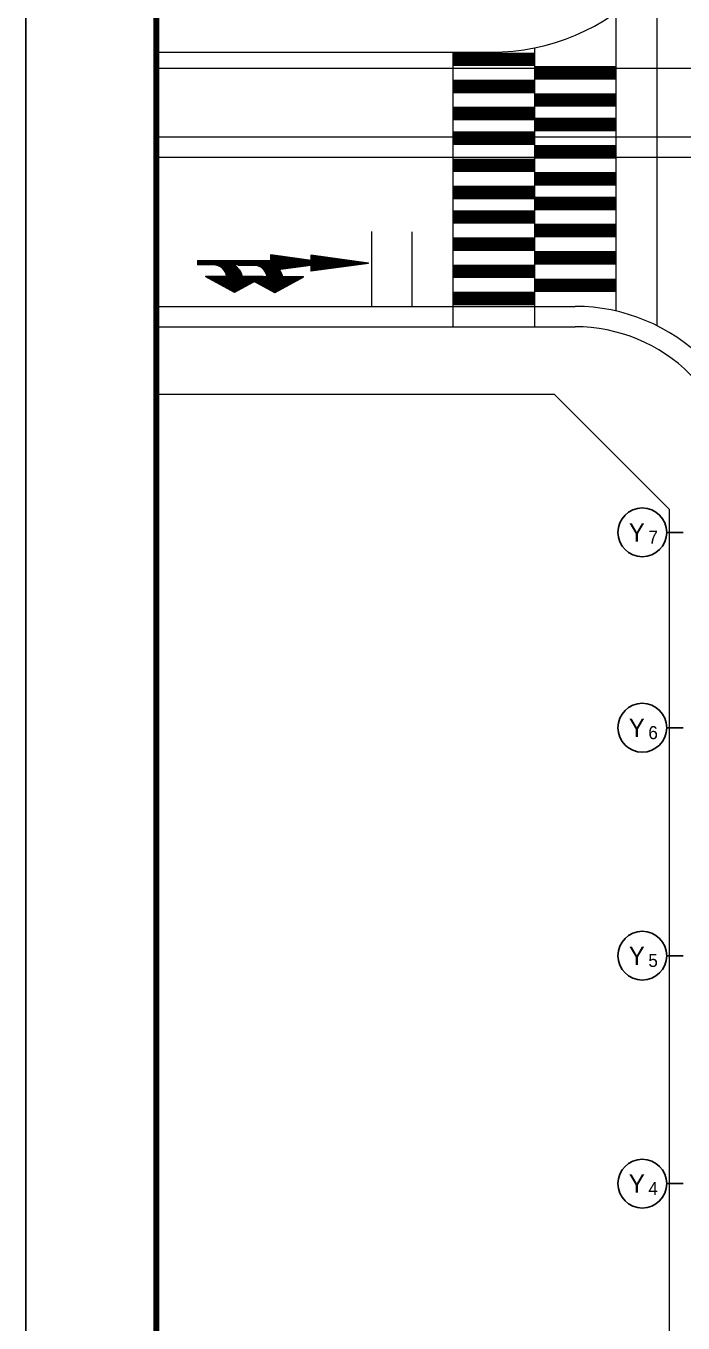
# Model space of a CAD drawing. Header units: millimetres. Extents: x -223175 to 287756, y -120611 to 352956.
# Drawn here: x 83077 to 107279, y 265894 to 313694 of the extents above; entities that cross this region are included whole.
import ezdxf
from ezdxf.enums import TextEntityAlignment as Align

# ---------------------------------------------------------------- set-up
doc = ezdxf.new("R2010")
doc.units = ezdxf.units.MM
doc.header["$LTSCALE"] = 50
doc.layers.get('DEFPOINTS').update_dxf_attribs({"color": 108})
for name, color, linetype in [('FORM$0$FO_OUT', 1, 'Continuous'), ('XREF 평면도$0$0개선-MARK', 7, 'Continuous'), ('XREF 평면도$0$DIM', 7, 'Continuous')]:
    doc.layers.add(name, color=color, linetype=linetype)
for name, color, linetype, lineweight in [('XREF 평면도$0$0123', 8, 'Continuous', 0), ('XREF 평면도$0$0개선도로', 7, 'Continuous', 0), ('XREF 평면도$0$0개선도로-중앙선', 1, 'Continuous', 0)]:
    doc.layers.add(name, color=color, linetype=linetype, lineweight=lineweight)
doc.styles.add('XREF 평면도$0$돋움', font='')
doc.styles.get('XREF 평면도$0$돋움').set_extended_font_data('Dotum')

# ---------------------------------------------------------------- blocks, each defined once
blk = doc.blocks.new('FORM')
at = {"color": 4}
blk.add_lwpolyline([(32, 581), (757.5, 581), (757.5, 13), (32, 13), (32, 581)], dxfattribs=at)
at = {"layer": 'DEFPOINTS', "ltscale": 0.3}
blk.add_lwpolyline([(32, 581), (827, 581), (827, 13), (32, 13)], close=True, dxfattribs=at)
at = {"layer": 'FORM$0$FO_OUT'}
blk.add_lwpolyline([(0, 0), (0, 594), (840, 594), (840, 0)], close=True, dxfattribs=at)
at = {"layer": 'FORM$0$FO_OUT', "color": 7, "const_width": 1.5}
blk.add_lwpolyline([(827, 13), (32, 13), (32, 581), (827, 581)], close=True, dxfattribs=at)
blk = doc.blocks.new('*X2033')
at = {"color": 0}
for p, q in [((991.4, 946.9), (995.7, 946.9)), ((991.6, 948.8), (995.4, 948.8)), ((991.9, 950.6), (995.2, 950.6)), ((992.1, 952.5), (994.9, 952.5)), ((992.4, 954.4), (994.7, 954.4)), ((992.6, 956.2), (994.4, 956.2)), ((992.9, 958.1), (994.1, 958.1)), ((993.2, 960), (993.9, 960)), ((993.4, 961.9), (993.6, 961.9)), ((984.5, 896.2), (1002.6, 896.2)), ((984.7, 898.1), (1002.3, 898.1)), ((985, 900), (1002.1, 900)), ((985.2, 901.9), (1001.8, 901.9)), ((985.5, 903.8), (1001.6, 903.8)), ((985.7, 905.6), (1001.3, 905.6)), ((986, 907.5), (1001, 907.5)), ((986.2, 909.4), (1000.8, 909.4)), ((986.5, 911.2), (1000.5, 911.2)), ((986.8, 913.1), (1000.3, 913.1)), ((987, 915), (1000, 915)), ((987.3, 916.9), (999.8, 916.9)), ((987.5, 918.8), (999.5, 918.8)), ((987.8, 920.6), (999.3, 920.6)), ((988, 922.5), (999, 922.5)), ((988.3, 924.4), (998.7, 924.4)), ((988.5, 926.2), (998.5, 926.2)), ((988.8, 928.1), (998.2, 928.1)), ((989.1, 930), (998, 930)), ((989.3, 931.9), (997.7, 931.9)), ((989.6, 933.8), (997.5, 933.8)), ((989.8, 935.6), (997.2, 935.6)), ((990.1, 937.5), (997, 937.5)), ((990.3, 939.4), (996.7, 939.4)), ((990.6, 941.2), (996.4, 941.2)), ((990.8, 943.1), (996.2, 943.1)), ((991.1, 945), (995.9, 945)), ((977.8, 847.5), (1009.2, 847.5)), ((978.1, 849.4), (1009, 849.4)), ((978.3, 851.2), (1008.7, 851.2)), ((978.6, 853.1), (1008.5, 853.1)), ((978.8, 855), (1008.2, 855)), ((979.1, 856.9), (1008, 856.9)), ((979.3, 858.8), (1007.7, 858.8)), ((979.6, 860.6), (1007.4, 860.6)), ((979.9, 862.5), (1007.2, 862.5)), ((980.1, 864.4), (1006.9, 864.4)), ((980.4, 866.2), (1006.7, 866.2)), ((980.6, 868.1), (1006.4, 868.1)), ((980.9, 870), (1006.2, 870)), ((981.1, 871.9), (1005.9, 871.9)), ((981.4, 873.8), (1005.7, 873.8)), ((981.6, 875.6), (1005.4, 875.6)), ((981.9, 877.5), (1005.1, 877.5)), ((982.2, 879.4), (1004.9, 879.4)), ((982.4, 881.2), (1004.6, 881.2)), ((982.7, 883.1), (1004.4, 883.1)), ((982.9, 885), (1004.1, 885)), ((983.2, 886.9), (1003.9, 886.9)), ((983.4, 888.8), (1003.6, 888.8)), ((983.7, 890.6), (1003.3, 890.6)), ((983.9, 892.5), (1003.1, 892.5)), ((984.2, 894.4), (1002.8, 894.4)), ((970.9, 796.9), (1016.1, 796.9)), ((971.2, 798.7), (1015.9, 798.7)), ((971.4, 800.6), (1015.6, 800.6)), ((971.7, 802.5), (1015.4, 802.5)), ((971.9, 804.4), (1015.1, 804.4)), ((972.2, 806.2), (1014.9, 806.2)), ((972.4, 808.1), (1014.6, 808.1)), ((972.7, 810), (1014.3, 810)), ((973, 811.9), (1014.1, 811.9)), ((973.2, 813.7), (1013.8, 813.7)), ((973.5, 815.6), (1013.6, 815.6)), ((973.7, 817.5), (1013.3, 817.5)), ((974, 819.4), (1013.1, 819.4)), ((974.2, 821.2), (1012.8, 821.2)), ((974.5, 823.1), (1012.6, 823.1)), ((974.7, 825), (1012.3, 825)), ((975, 826.9), (1012, 826.9)), ((975.3, 828.7), (1011.8, 828.7)), ((975.5, 830.6), (1011.5, 830.6)), ((975.8, 832.5), (1011.3, 832.5)), ((976, 834.4), (1011, 834.4)), ((976.3, 836.2), (1010.8, 836.2)), ((976.5, 838.1), (1010.5, 838.1)), ((976.8, 840), (1010.3, 840)), ((977, 841.9), (1010, 841.9)), ((977.3, 843.8), (1009.7, 843.8)), ((977.6, 845.6), (1009.5, 845.6)), ((964.3, 748.1), (1022.8, 748.1)), ((964.5, 750), (1022.5, 750)), ((964.8, 751.9), (1022.3, 751.9)), ((965, 753.8), (1022, 753.8)), ((965.3, 755.6), (1021.8, 755.6)), ((965.5, 757.5), (1021.5, 757.5)), ((965.8, 759.4), (1021.2, 759.4)), ((966, 761.2), (1021, 761.2)), ((966.3, 763.1), (1020.7, 763.1)), ((966.6, 765), (1020.5, 765)), ((966.8, 766.9), (1020.2, 766.9)), ((967.1, 768.8), (1020, 768.8)), ((967.3, 770.6), (1019.7, 770.6)), ((967.6, 772.5), (1019.5, 772.5)), ((967.8, 774.4), (1019.2, 774.4)), ((968.1, 776.2), (1018.9, 776.2)), ((968.3, 778.1), (1018.7, 778.1)), ((968.6, 780), (1018.4, 780)), ((968.9, 781.9), (1018.2, 781.9)), ((969.1, 783.8), (1017.9, 783.8)), ((969.4, 785.6), (1017.7, 785.6)), ((969.6, 787.5), (1017.4, 787.5)), ((969.9, 789.4), (1017.2, 789.4)), ((970.1, 791.2), (1016.9, 791.2)), ((970.4, 793.1), (1016.6, 793.1)), ((970.7, 795), (1016.4, 795)), ((963.7, 744.4), (1023.3, 744.4)), ((964, 746.2), (1023, 746.2)), ((986, 742.5), (1001, 742.5)), ((986, 740.6), (1001, 740.6)), ((986, 738.8), (1001, 738.8)), ((986, 736.9), (1001, 736.9)), ((986, 735), (1001, 735)), ((986, 733.1), (1001, 733.1)), ((986, 731.2), (1001, 731.2)), ((986, 729.4), (1001, 729.4)), ((986, 727.5), (1001, 727.5)), ((986, 725.6), (1001, 725.6)), ((986, 723.7), (1001, 723.7)), ((986, 721.9), (1001, 721.9)), ((986, 720), (1001, 720)), ((986, 718.1), (1001, 718.1)), ((986, 716.2), (1001, 716.2)), ((986, 714.4), (1001, 714.4)), ((986, 712.5), (1001, 712.5)), ((986, 710.6), (1001, 710.6)), ((986, 708.8), (1001, 708.8)), ((986, 706.9), (1001, 706.9)), ((986, 705), (1001, 705)), ((986, 703.1), (1001, 703.1)), ((986, 701.2), (1001, 701.2)), ((986, 699.4), (1001, 699.4)), ((986, 697.5), (1001, 697.5)), ((1046, 712.5), (1046.2, 712.5)), ((1046, 710.6), (1047.3, 710.6)), ((1046, 708.8), (1048.3, 708.8)), ((1046, 706.9), (1049.3, 706.9)), ((1046, 705), (1050.3, 705)), ((1046, 703.1), (1051.4, 703.1)), ((1046, 701.2), (1052.4, 701.2)), ((1046, 699.4), (1053.4, 699.4)), ((1046, 697.5), (1054.4, 697.5)), ((986, 695.6), (1001, 695.6)), ((986, 693.8), (1001, 693.8)), ((986, 691.9), (1001, 691.9)), ((986, 690), (1001, 690)), ((986, 688.1), (1001, 688.1)), ((986, 686.2), (1001, 686.2)), ((986, 684.4), (1001, 684.4)), ((986, 682.5), (1001, 682.5)), ((986, 680.6), (1001, 680.6)), ((986, 678.8), (1001, 678.8)), ((986, 676.9), (1001, 676.9)), ((986, 675), (1001, 675)), ((986, 673.1), (1001, 673.1)), ((986, 671.2), (1001, 671.2)), ((986, 669.4), (1001, 669.4)), ((986, 667.5), (1001, 667.5)), ((986, 665.6), (1001, 665.6)), ((986, 663.8), (1001, 663.8)), ((986, 661.9), (1001, 661.9)), ((986, 660), (1001, 660)), ((986, 658.1), (1001, 658.1)), ((986, 656.2), (1001, 656.2)), ((986, 654.4), (1001, 654.4)), ((986, 652.5), (1001, 652.5)), ((986, 650.6), (1001, 650.6)), ((986, 648.7), (1001, 648.7)), ((1046, 695.6), (1055.4, 695.6)), ((1046, 693.8), (1056.5, 693.8)), ((1046, 691.9), (1057.5, 691.9)), ((1046, 690), (1058.5, 690)), ((1046, 688.1), (1059.5, 688.1)), ((1046, 686.2), (1060.6, 686.2)), ((1046, 684.4), (1061.6, 684.4)), ((1046, 682.5), (1062.6, 682.5)), ((1046, 680.6), (1063.6, 680.6)), ((1046, 678.8), (1064.6, 678.8)), ((1046, 676.9), (1065.7, 676.9)), ((1046, 675), (1066.7, 675)), ((1046, 673.1), (1067.7, 673.1)), ((1046, 671.2), (1068.7, 671.2)), ((1046, 669.4), (1069.8, 669.4)), ((1046, 667.5), (1070.8, 667.5)), ((1046, 665.6), (1071.8, 665.6)), ((1046, 663.8), (1072.8, 663.8)), ((1046, 661.9), (1073.9, 661.9)), ((1046, 660), (1074.9, 660)), ((1046, 658.1), (1075.9, 658.1)), ((1046, 656.2), (1076.9, 656.2)), ((1046, 654.4), (1077.9, 654.4)), ((1046, 652.5), (1079, 652.5)), ((1046, 650.6), (1080, 650.6)), ((1046, 648.7), (1081, 648.7)), ((986, 646.9), (1001, 646.9)), ((986, 645), (1001, 645)), ((986, 643.1), (1001, 643.1)), ((986, 641.2), (1001, 641.2)), ((986, 639.4), (1001, 639.4)), ((986, 637.5), (1001, 637.5)), ((986, 635.6), (1001, 635.6)), ((986, 633.8), (1001, 633.8)), ((986, 631.9), (1001, 631.9)), ((986, 630), (1001, 630)), ((986, 628.1), (1001, 628.1)), ((986, 626.2), (1001, 626.2)), ((986, 624.4), (1001, 624.4)), ((986, 622.5), (1001, 622.5)), ((986, 620.6), (1001, 620.6)), ((986, 618.8), (1001, 618.8)), ((986, 616.9), (1001, 616.9)), ((986, 615), (1001, 615)), ((986, 613.1), (1001, 613.1)), ((986, 611.2), (1001, 611.2)), ((986, 609.4), (1001, 609.4)), ((986, 607.5), (1001, 607.5)), ((986, 605.6), (1001, 605.6)), ((986, 603.8), (1001, 603.8)), ((986, 601.9), (1001, 601.9)), ((986, 600), (1104.4, 600)), ((986, 598.1), (1103.4, 598.1)), ((1001.4, 601.9), (1105.5, 601.9)), ((1002.8, 603.8), (1105.6, 603.8)), ((1004.3, 605.6), (1104.5, 605.6)), ((1005.8, 607.5), (1103.5, 607.5)), ((1007.5, 609.4), (1102.5, 609.4)), ((1009.3, 611.2), (1101.5, 611.2)), ((1011.2, 613.1), (1100.4, 613.1)), ((1013.2, 615), (1099.4, 615)), ((1015.4, 616.9), (1098.4, 616.9)), ((1017.7, 618.8), (1097.4, 618.8)), ((1020.2, 620.6), (1096.4, 620.6)), ((1023, 622.5), (1095.3, 622.5)), ((1026, 624.4), (1094.3, 624.4)), ((1029.3, 626.2), (1093.3, 626.2)), ((1033, 628.1), (1092.3, 628.1)), ((1037.4, 630), (1091.2, 630)), ((1042.6, 631.9), (1090.2, 631.9)), ((1046, 646.9), (1082, 646.9)), ((1046, 645), (1083.1, 645)), ((1046, 643.1), (1084.1, 643.1)), ((1046, 641.2), (1085.1, 641.2)), ((1046, 639.4), (1086.1, 639.4)), ((1046, 637.5), (1087.1, 637.5)), ((1046, 635.6), (1088.2, 635.6)), ((1046, 633.8), (1089.2, 633.8)), ((986, 596.2), (1102.4, 596.2)), ((986, 594.4), (1101.4, 594.4)), ((986, 592.5), (1100.3, 592.5)), ((986, 590.6), (1099.3, 590.6)), ((986, 588.8), (1098.3, 588.8)), ((986, 586.9), (1097.3, 586.9)), ((986, 585), (1096.3, 585)), ((986, 583.1), (1095.2, 583.1)), ((986, 581.2), (1094.2, 581.2)), ((986, 579.4), (1093.2, 579.4)), ((986, 577.5), (1092.2, 577.5)), ((986, 575.6), (1091.1, 575.6)), ((986, 573.7), (1090.1, 573.7)), ((986, 571.9), (1039.8, 571.9)), ((986, 570), (1033.6, 570)), ((986, 568.1), (1029.2, 568.1)), ((986, 566.2), (1025.7, 566.2)), ((986, 564.4), (1022.8, 564.4)), ((986, 562.5), (1020.2, 562.5)), ((986, 560.6), (1018, 560.6)), ((986, 558.8), (1016, 558.8)), ((986, 556.9), (1014.2, 556.9)), ((986, 555), (1012.5, 555)), ((986, 553.1), (1011.1, 553.1)), ((986, 551.2), (1009.7, 551.2)), ((986, 549.4), (1008.5, 549.4)), ((1046, 571.9), (1089.1, 571.9)), ((1046, 570), (1088.1, 570)), ((1046, 568.1), (1087, 568.1)), ((1046, 566.2), (1086, 566.2)), ((1046, 564.4), (1085, 564.4)), ((1046, 562.5), (1084, 562.5)), ((1046, 560.6), (1083, 560.6)), ((1046, 558.8), (1081.9, 558.8)), ((1046, 556.9), (1080.9, 556.9)), ((1046, 555), (1079.9, 555)), ((1046, 553.1), (1078.9, 553.1)), ((1046, 551.2), (1077.8, 551.2)), ((1046, 549.4), (1076.8, 549.4)), ((986, 547.5), (1007.4, 547.5)), ((986, 545.6), (1006.4, 545.6)), ((986, 543.8), (1005.5, 543.8)), ((986, 541.9), (1004.7, 541.9)), ((986, 540), (1004, 540)), ((986, 538.1), (1003.3, 538.1)), ((986, 536.2), (1002.8, 536.2)), ((986, 534.4), (1002.3, 534.4)), ((986, 532.5), (1001.9, 532.5)), ((986, 530.6), (1001.6, 530.6)), ((986, 528.8), (1001.3, 528.8)), ((986, 526.9), (1001.2, 526.9)), ((986, 525), (1001.1, 525)), ((986, 523.1), (1001, 523.1)), ((986, 521.2), (1001, 521.2)), ((986, 519.4), (1001, 519.4)), ((986, 517.5), (1001, 517.5)), ((986, 515.6), (1001, 515.6)), ((986, 513.8), (1001, 513.8)), ((986, 511.9), (1001, 511.9)), ((986, 510), (1001, 510)), ((986, 508.1), (1001, 508.1)), ((986, 506.2), (1001, 506.2)), ((986, 504.4), (1001, 504.4)), ((986, 502.5), (1001, 502.5)), ((986, 500.6), (1001, 500.6)), ((986, 498.7), (1001, 498.7)), ((1046, 547.5), (1075.8, 547.5)), ((1046, 545.6), (1074.8, 545.6)), ((1046, 543.8), (1073.8, 543.8)), ((1046, 541.9), (1072.7, 541.9)), ((1046, 540), (1071.7, 540)), ((1046, 538.1), (1070.7, 538.1)), ((1046, 536.2), (1069.7, 536.2)), ((1046, 534.4), (1068.6, 534.4)), ((1046, 532.5), (1067.6, 532.5)), ((1046, 530.6), (1066.6, 530.6)), ((1046, 528.8), (1065.6, 528.8)), ((1046, 526.9), (1064.5, 526.9)), ((1046, 525), (1063.5, 525)), ((1046, 523.1), (1062.5, 523.1)), ((1046, 521.2), (1061.5, 521.2)), ((1046, 519.4), (1060.5, 519.4)), ((1046, 517.5), (1059.4, 517.5)), ((1046, 515.6), (1058.4, 515.6)), ((1046, 513.8), (1057.4, 513.8)), ((1046, 511.9), (1056.4, 511.9)), ((1046, 510), (1055.3, 510)), ((1046, 508.1), (1054.3, 508.1)), ((1046, 506.2), (1053.3, 506.2)), ((1046, 504.4), (1052.3, 504.4)), ((1046, 502.5), (1051.3, 502.5)), ((1046, 500.6), (1050.2, 500.6)), ((1046, 498.7), (1049.2, 498.7)), ((986, 496.9), (1001, 496.9)), ((986, 495), (1001, 495)), ((986, 493.1), (1001, 493.1)), ((986, 491.2), (1001, 491.2)), ((986, 489.4), (1001, 489.4)), ((986, 487.5), (1001, 487.5)), ((986, 485.6), (1001, 485.6)), ((986, 483.8), (1001, 483.8)), ((986, 481.9), (1001, 481.9)), ((986, 480), (1001, 480)), ((986, 478.1), (1001, 478.1)), ((986, 476.2), (1001, 476.2)), ((986, 474.4), (1001, 474.4)), ((986, 472.5), (1001, 472.5)), ((986, 470.6), (1001, 470.6)), ((986, 468.8), (1001, 468.8)), ((986, 466.9), (1001, 466.9)), ((986, 465), (1001, 465)), ((986, 463.1), (1001, 463.1)), ((1046, 496.9), (1048.2, 496.9)), ((1046, 495), (1047.2, 495)), ((1046, 493.1), (1046.1, 493.1))]:
    blk.add_line(p, q, dxfattribs=at)
blk = doc.blocks.new('XREF 평면도$0$A$C4DC43F35')
at = {"layer": 'XREF 평면도$0$0개선-MARK'}
blk.add_lwpolyline([(0.36, 0.58), (0.36, 0), (0.216, 0), (0.216, 2.688), (0, 2.688), (0.288, 4.8), (0.576, 2.688), (0.36, 2.688), (0.36, 1.331, -0.173333), (0.792, 1.634), (0.792, 2.402), (1.368, 1.346), (0.792, 0.29), (0.792, 1.058, 0.38517), (0.36, 0.578, 0.38517)], format="xyb", dxfattribs=at)
at = {"layer": 'XREF 평면도$0$0개선-MARK', "xscale": 0.0095999999903142, "yscale": 0.0095999999903142, "zscale": 0.0095999999903142}
blk.add_blockref('*X2033', (-9.25, -4.442), dxfattribs=at)
blk = doc.blocks.new('XREF 평면도$0$BUBBLE')
at = {"layer": 'XREF 평면도$0$DIM'}
blk.add_line((0, -6), (0, -10), dxfattribs=at)
blk.add_circle((0, 0), 6, dxfattribs=at)

msp = doc.modelspace()

# ---------------------------------------------------------------- linework, layer by layer
at = {"color": 8, "const_width": 500, "flags": 128}
for points in [[(101817.9932, 312464.6796), (98817.9932, 312464.6796)], [(101817.9932, 311964.6796), (104817.9932, 311964.6796)], [(101817.9932, 311464.6796), (98817.9932, 311464.6796)], [(101817.9932, 310964.6796), (104817.9932, 310964.6796)], [(101817.9932, 310464.6796), (98817.9932, 310464.6796)], [(101817.9932, 310058.4944), (104817.9932, 310058.4944)], [(101817.9932, 309558.4944), (98817.9932, 309558.4944)], [(101817.9932, 309058.4944), (104817.9932, 309058.4944)], [(101817.9932, 308558.4944), (98817.9932, 308558.4944)], [(101817.9932, 308058.4944), (104817.9932, 308058.4944)], [(101817.9932, 307558.4944), (98817.9932, 307558.4944)], [(101817.9932, 307152.3092), (104817.9932, 307152.3092)], [(101817.9932, 306652.3092), (98817.9932, 306652.3092)], [(101817.9932, 306152.3092), (104817.9932, 306152.3092)], [(101817.9932, 305652.3092), (98817.9932, 305652.3092)], [(101817.9932, 305152.3092), (104817.9932, 305152.3092)], [(101817.9932, 304652.3092), (98817.9932, 304652.3092)], [(101817.9932, 304136.5551), (104817.9932, 304136.5551)], [(101817.9932, 303652.3092), (98817.9932, 303652.3092)]]:
    msp.add_lwpolyline(points, dxfattribs=at)
at = {"layer": 'DEFPOINTS'}
for points in [[(87876.894, 322361.5591), (196701.894, 322361.5591), (196701.894, 237161.5591), (87876.894, 237161.5591)], [(207126.894, 237161.5591), (87876.894, 237161.5591), (87876.894, 322361.5591), (207126.894, 322361.5591)]]:
    msp.add_lwpolyline(points, close=True, dxfattribs=at)
at = {"layer": 'XREF 평면도$0$0123'}
msp.add_lwpolyline([(87876.894, 312724.6809), (100201.1725, 312724.6809, 0.4138988416), (108201.1679, 320716.0837), (108202.9362, 322361.5591)], format="xyb", dxfattribs=at)
at = {"layer": 'XREF 평면도$0$0개선도로'}
for points in [[(104817.9932, 303185.3194), (104817.9932, 314191.3076)], [(118523.5841, 302299.6017), (118523.5841, 314224.6809), (106317.9932, 314224.6809), (106317.9932, 302646.9555)], [(98817.9932, 302620.8333), (98817.9932, 312724.6809)], [(101817.9932, 302620.8333), (101817.9932, 312889.766)], [(87876.894, 309607.3663), (163586.2006, 309607.3663)], [(87876.894, 308857.3663), (163586.2006, 308857.3663)], [(95817.9932, 303370.8333), (95817.9932, 306120.8333)], [(97303.7168, 303357.3663), (97303.7168, 306107.3663)], [(87876.894, 303357.3663), (103303.7168, 303357.3663)], [(87876.894, 303357.3663), (103303.7168, 303357.3663)], [(87876.894, 302607.3663), (103303.7168, 302607.3663)], [(87876.894, 302607.3663), (103303.7168, 302607.3663)]]:
    msp.add_lwpolyline(points, dxfattribs=at)
for points in [[(110053.7168, 296607.3663, 0.4142135624), (103303.7168, 303357.3663)], [(110053.7168, 296607.3663, 0.4142135624), (103303.7168, 303357.3663)], [(109303.7168, 296607.3663, 0.4142135624), (103303.7168, 302607.3663)], [(109303.7168, 296607.3663, 0.4142135624), (103303.7168, 302607.3663)]]:
    msp.add_lwpolyline(points, format="xyb", dxfattribs=at)
at = {"layer": 'XREF 평면도$0$0개선도로-중앙선'}
for points in [[(162284.8318, 322361.5587), (162284.8318, 318602.0539), (156946.2319, 312127.3286), (87876.894, 312127.3286)], [(165302.2006, 322261.5591), (156946.2319, 312127.3286), (87876.894, 312127.3286)], [(87876.894, 300126.1632), (102529.5118, 300126.1632), (106772.5645, 295883.1105), (106772.5645, 254364.36), (102529.5118, 250121.3073), (87876.894, 250121.3073)]]:
    msp.add_lwpolyline(points, dxfattribs=at)

# ---------------------------------------------------------------- block references
at = {"xscale": 149.9999999999999, "yscale": 149.9999999999999, "zscale": 149.9999999999999}
msp.add_blockref('FORM', (83076.894, 235211.5591), dxfattribs=at)
at = {"layer": 'XREF 평면도$0$0개선-MARK', "xscale": 1000, "yscale": 1000, "zscale": 1000, "rotation": 270}
for p in [(89406.2763, 305257.1806), (90891.9999, 305243.7136)]:
    msp.add_blockref('XREF 평면도$0$A$C4DC43F35', p, dxfattribs=at)
at = {"layer": 'XREF 평면도$0$DIM', "xscale": 150.0000000004659, "yscale": 150.0000000004659, "zscale": 150.0000000004659, "rotation": 90}
for p in [(105779.1227, 295031.6924), (105779.1227, 287831.6924), (105779.1227, 279431.6924), (105779.1227, 271031.6924)]:
    msp.add_blockref('XREF 평면도$0$BUBBLE', p, dxfattribs=at)

# ---------------------------------------------------------------- texts
at = {"layer": 'XREF 평면도$0$DIM', "color": 3, "style": 'XREF 평면도$0$돋움'}
for s, height, p in [('Y', 675, (105576.5058, 295031.6924)), ('7', 480, (106176.5058, 294851.6924)), ('Y', 675, (105576.5058, 287831.6924)), ('6', 480, (106176.5058, 287651.6924)), ('Y', 675, (105576.5058, 279431.6924)), ('5', 480, (106176.5058, 279251.6924)), ('Y', 675, (105576.5058, 271031.6924)), ('4', 480, (106176.5058, 270851.6924))]:
    msp.add_text(s, height=height, dxfattribs=at).set_placement(p, align=Align.MIDDLE)

doc.saveas('drawing.dxf')
